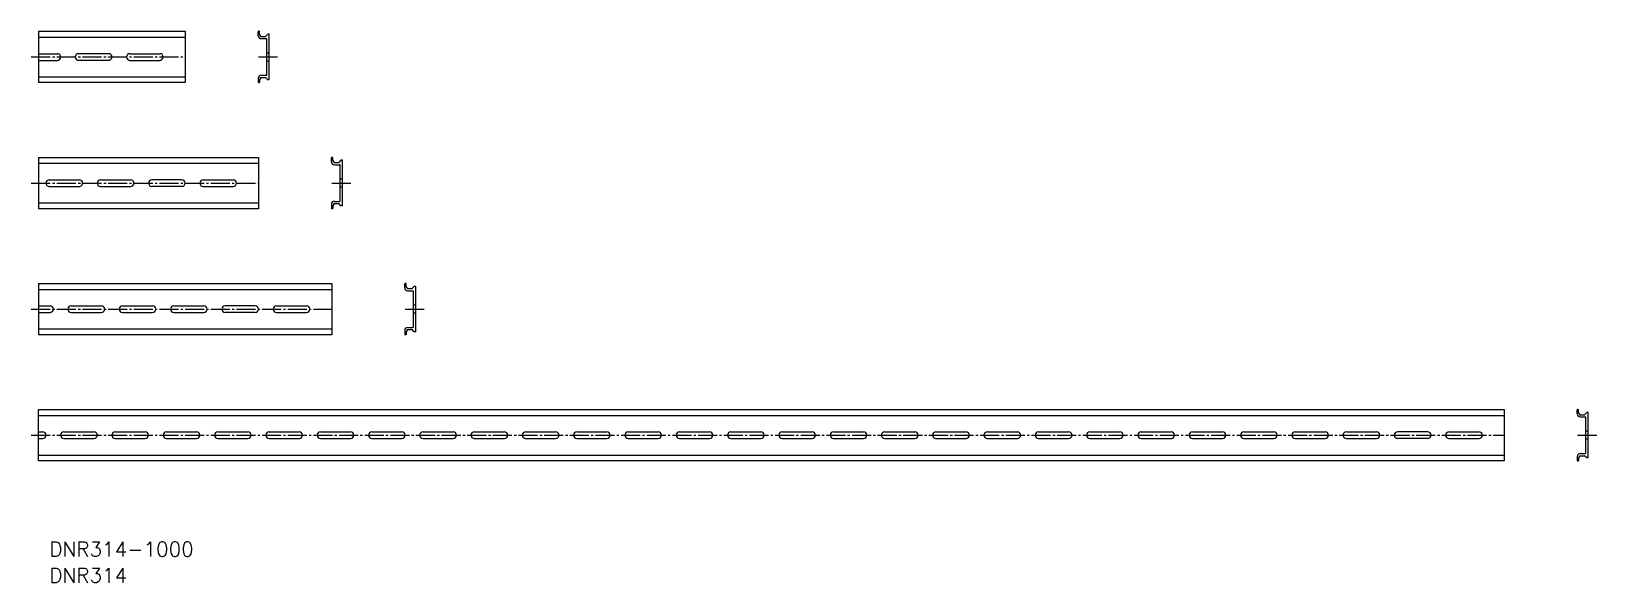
# Model space of a CAD drawing. Extents: x -846 to 222, y 72 to 448.
import ezdxf

# ---------------------------------------------------------------- set-up
doc = ezdxf.new("R2010")
doc.units = 0
doc.linetypes.add('CENTER', pattern=[17.5, 13, -1.5, 1.5, -1.5])
doc.layers.get('0').update_dxf_attribs({"linetype": 'CONTINUOUS'})
doc.layers.add('CENTER', color=1, linetype='CENTER')
doc.styles.get("Standard").update_dxf_attribs({"font": 'txt.shx', "bigfont": '@extfont2.shx'})

msp = doc.modelspace()

# ---------------------------------------------------------------- linework, layer by layer
at = {"color": 7, "linetype": 'CONTINUOUS'}
for p, q in [((-841.3, 448.4), (-741.3, 448.4)), ((-841.3, 448.4), (-841.3, 413.4)), ((-841.3, 444.4), (-741.3, 444.4)), ((-741.3, 448.4), (-741.3, 413.4)), ((-691.5, 445.4), (-691.5, 448.1)), ((-690.8, 448.4), (-691.2, 448.4)), ((-690.5, 446.4), (-690.5, 448.1)), ((-689.9, 445.4), (-690.5, 446.4)), ((-689.9, 445.4), (-689.9, 444.9)), ((-689.9, 444.9), (-686.5, 444.9)), ((-689.5, 443.4), (-686, 443.4)), ((-685, 446.4), (-686.5, 444.9)), ((-685.5, 418.9), (-685.5, 442.9)), ((-684, 446.4), (-685, 446.4)), ((-684, 415.4), (-684, 446.4)), ((-841.3, 433.1), (-828.5, 433.1)), ((-841.3, 428.6), (-828.5, 428.6)), ((-793.5, 433.1), (-814, 433.1)), ((-793.5, 428.6), (-814, 428.6)), ((-779, 433.1), (-758.5, 433.1)), ((-779, 428.6), (-758.5, 428.6)), ((-684, 433.6), (-685.4, 433.6)), ((-684, 428.1), (-685.4, 428.1)), ((-841.3, 417.4), (-741.3, 417.4)), ((-689.9, 416.9), (-686.5, 416.9)), ((-689.9, 416.4), (-689.9, 416.9)), ((-689.5, 418.4), (-686, 418.4)), ((-685, 415.4), (-686.5, 416.9)), ((-741.3, 413.4), (-841.3, 413.4)), ((-691.5, 416.4), (-691.5, 413.7)), ((-690.8, 413.4), (-691.2, 413.4)), ((-689.9, 416.4), (-690.5, 415.4)), ((-690.5, 415.4), (-690.5, 413.7)), ((-684, 415.4), (-685, 415.4)), ((-841.3, 362.4), (-691.3, 362.4)), ((-841.3, 362.4), (-841.3, 327.4)), ((-841.3, 358.4), (-691.3, 358.4)), ((-691.3, 362.4), (-691.3, 327.4)), ((-641.5, 359.4), (-641.5, 362.1)), ((-640.8, 362.4), (-641.2, 362.4)), ((-640.5, 360.4), (-640.5, 362.1)), ((-639.9, 359.4), (-640.5, 360.4)), ((-639.9, 359.4), (-639.9, 358.9)), ((-639.9, 358.9), (-636.5, 358.9)), ((-639.5, 357.4), (-636, 357.4)), ((-635, 360.4), (-636.5, 358.9)), ((-635.5, 332.9), (-635.5, 356.9)), ((-634, 360.4), (-635, 360.4)), ((-634, 329.4), (-634, 360.4)), ((-834, 347.1), (-813.5, 347.1)), ((-834, 342.6), (-813.5, 342.6)), ((-799, 347.1), (-778.5, 347.1)), ((-799, 342.6), (-778.5, 342.6)), ((-743.5, 347.1), (-764, 347.1)), ((-743.5, 342.6), (-764, 342.6)), ((-729, 347.1), (-708.5, 347.1)), ((-729, 342.6), (-708.5, 342.6)), ((-634, 347.6), (-635.4, 347.6)), ((-634, 342.1), (-635.4, 342.1)), ((-841.3, 331.4), (-691.3, 331.4)), ((-639.5, 332.4), (-636, 332.4)), ((-691.3, 327.4), (-841.3, 327.4)), ((-641.5, 330.4), (-641.5, 327.7)), ((-640.8, 327.4), (-641.2, 327.4)), ((-639.9, 330.4), (-640.5, 329.4)), ((-640.5, 329.4), (-640.5, 327.7)), ((-639.9, 330.9), (-636.5, 330.9)), ((-639.9, 330.4), (-639.9, 330.9)), ((-635, 329.4), (-636.5, 330.9)), ((-634, 329.4), (-635, 329.4)), ((-841.3, 276.4), (-641.3, 276.4)), ((-841.3, 276.4), (-841.3, 241.4)), ((-841.3, 272.4), (-641.3, 272.4)), ((-641.3, 276.4), (-641.3, 241.4)), ((-591.5, 273.4), (-591.5, 276.1)), ((-590.8, 276.4), (-591.2, 276.4)), ((-590.5, 274.4), (-590.5, 276.1)), ((-589.9, 273.4), (-590.5, 274.4)), ((-589.9, 273.4), (-589.9, 272.9)), ((-589.9, 272.9), (-586.5, 272.9)), ((-589.5, 271.4), (-586, 271.4)), ((-585, 274.4), (-586.5, 272.9)), ((-585.5, 246.9), (-585.5, 270.9)), ((-584, 274.4), (-585, 274.4)), ((-584, 243.4), (-584, 274.4)), ((-841.3, 261.1), (-833.5, 261.1)), ((-841.3, 256.6), (-833.5, 256.6)), ((-819, 261.1), (-798.5, 261.1)), ((-819, 256.6), (-798.5, 256.6)), ((-784, 261.1), (-763.5, 261.1)), ((-784, 256.6), (-763.5, 256.6)), ((-749, 261.1), (-728.5, 261.1)), ((-749, 256.6), (-728.5, 256.6)), ((-693.5, 261.1), (-714, 261.1)), ((-693.5, 256.6), (-714, 256.6)), ((-679, 261.1), (-658.5, 261.1)), ((-679, 256.6), (-658.5, 256.6)), ((-584, 261.6), (-585.4, 261.6)), ((-589.5, 246.4), (-586, 246.4)), ((-584, 256.1), (-585.4, 256.1)), ((-841.3, 245.4), (-641.3, 245.4)), ((-641.3, 241.4), (-841.3, 241.4)), ((-591.5, 244.4), (-591.5, 241.7)), ((-590.8, 241.4), (-591.2, 241.4)), ((-589.9, 244.4), (-590.5, 243.4)), ((-590.5, 243.4), (-590.5, 241.7)), ((-589.9, 244.9), (-586.5, 244.9)), ((-589.9, 244.4), (-589.9, 244.9)), ((-585, 243.4), (-586.5, 244.9)), ((-584, 243.4), (-585, 243.4)), ((-841.3, 155.4), (-841.3, 190.4)), ((-841.3, 190.4), (158.7, 190.4)), ((-841.3, 186.4), (158.7, 186.4)), ((158.7, 190.4), (158.7, 155.4)), ((208.5, 187.4), (208.5, 190.1)), ((209.2, 190.4), (208.8, 190.4)), ((209.5, 188.4), (209.5, 190.1)), ((210.1, 187.4), (209.5, 188.4)), ((210.1, 187.4), (210.1, 186.9)), ((210.1, 186.9), (213.5, 186.9)), ((210.5, 185.4), (214, 185.4)), ((215, 188.4), (213.5, 186.9)), ((214.5, 160.9), (214.5, 184.9)), ((216, 188.4), (215, 188.4)), ((216, 157.4), (216, 188.4)), ((-841.3, 175.1), (-838.5, 175.1)), ((-824, 175.1), (-803.5, 175.1)), ((-789, 175.1), (-768.5, 175.1)), ((-754, 175.1), (-733.5, 175.1)), ((-719, 175.1), (-698.5, 175.1)), ((-684, 175.1), (-663.5, 175.1)), ((-649, 175.1), (-628.5, 175.1)), ((-614, 175.1), (-593.5, 175.1)), ((-579, 175.1), (-558.5, 175.1)), ((-544, 175.1), (-523.5, 175.1)), ((-509, 175.1), (-488.5, 175.1)), ((-474, 175.1), (-453.5, 175.1)), ((-439, 175.1), (-418.5, 175.1)), ((-404, 175.1), (-383.5, 175.1)), ((-369, 175.1), (-348.5, 175.1)), ((-334, 175.1), (-313.5, 175.1)), ((-299, 175.1), (-278.5, 175.1)), ((-264, 175.1), (-243.5, 175.1)), ((-229, 175.1), (-208.5, 175.1)), ((-194, 175.1), (-173.5, 175.1)), ((-159, 175.1), (-138.5, 175.1)), ((-124, 175.1), (-103.5, 175.1)), ((-89, 175.1), (-68.5, 175.1)), ((-54, 175.1), (-33.5, 175.1)), ((-19, 175.1), (1.5, 175.1)), ((16, 175.1), (36.5, 175.1)), ((51, 175.1), (71.5, 175.1)), ((106.5, 175.1), (86, 175.1)), ((121, 175.1), (141.5, 175.1)), ((216, 175.6), (214.6, 175.6)), ((-841.3, 170.6), (-838.5, 170.6)), ((-824, 170.6), (-803.5, 170.6)), ((-789, 170.6), (-768.5, 170.6)), ((-754, 170.6), (-733.5, 170.6)), ((-719, 170.6), (-698.5, 170.6)), ((-684, 170.6), (-663.5, 170.6)), ((-649, 170.6), (-628.5, 170.6)), ((-614, 170.6), (-593.5, 170.6)), ((-579, 170.6), (-558.5, 170.6)), ((-544, 170.6), (-523.5, 170.6)), ((-509, 170.6), (-488.5, 170.6)), ((-474, 170.6), (-453.5, 170.6)), ((-439, 170.6), (-418.5, 170.6)), ((-404, 170.6), (-383.5, 170.6)), ((-369, 170.6), (-348.5, 170.6)), ((-334, 170.6), (-313.5, 170.6)), ((-299, 170.6), (-278.5, 170.6)), ((-264, 170.6), (-243.5, 170.6)), ((-229, 170.6), (-208.5, 170.6)), ((-194, 170.6), (-173.5, 170.6)), ((-159, 170.6), (-138.5, 170.6)), ((-124, 170.6), (-103.5, 170.6)), ((-89, 170.6), (-68.5, 170.6)), ((-54, 170.6), (-33.5, 170.6)), ((-19, 170.6), (1.5, 170.6)), ((16, 170.6), (36.5, 170.6)), ((51, 170.6), (71.5, 170.6)), ((106.5, 170.6), (86, 170.6)), ((121, 170.6), (141.5, 170.6)), ((210.5, 160.4), (214, 160.4)), ((216, 170.1), (214.6, 170.1)), ((-841.3, 159.4), (158.7, 159.4)), ((158.7, 155.4), (-841.3, 155.4)), ((208.5, 158.4), (208.5, 155.7)), ((209.2, 155.4), (208.8, 155.4)), ((210.1, 158.4), (209.5, 157.4)), ((209.5, 157.4), (209.5, 155.7)), ((210.1, 158.9), (213.5, 158.9)), ((210.1, 158.4), (210.1, 158.9)), ((215, 157.4), (213.5, 158.9)), ((216, 157.4), (215, 157.4))]:
    msp.add_line(p, q, dxfattribs=at)
for centre, radius, start, end in [((-691.2, 448.1), 0.3, 90, 180), ((-689.5, 445.4), 2, 180, 270), ((-690.8, 448.1), 0.3, 360, 90), ((-686, 442.9), 0.5, 360, 90), ((-828.5, 430.9), 2.25, 270, 90), ((-814, 430.9), 2.25, 90, 270), ((-793.5, 430.9), 2.25, 270, 90), ((-779, 430.9), 2.25, 90, 270), ((-758.5, 430.9), 2.25, 270, 90), ((-689.5, 416.4), 2, 90, 180), ((-686, 418.9), 0.5, 270, 360), ((-691.2, 413.7), 0.3, 180, 270), ((-690.8, 413.7), 0.3, 270, 360), ((-641.2, 362.1), 0.3, 90, 180), ((-639.5, 359.4), 2, 180, 270), ((-640.8, 362.1), 0.3, 360, 90), ((-636, 356.9), 0.5, 360, 90), ((-834, 344.9), 2.25, 90, 270), ((-813.5, 344.9), 2.25, 270, 90), ((-799, 344.9), 2.25, 90, 270), ((-778.5, 344.9), 2.25, 270, 90), ((-764, 344.9), 2.25, 90, 270), ((-743.5, 344.9), 2.25, 270, 90), ((-729, 344.9), 2.25, 90, 270), ((-708.5, 344.9), 2.25, 270, 90), ((-639.5, 330.4), 2, 90, 180), ((-636, 332.9), 0.5, 270, 360), ((-641.2, 327.7), 0.3, 180, 270), ((-640.8, 327.7), 0.3, 270, 360), ((-591.2, 276.1), 0.3, 90, 180), ((-589.5, 273.4), 2, 180, 270), ((-590.8, 276.1), 0.3, 360, 90), ((-586, 270.9), 0.5, 360, 90), ((-833.5, 258.9), 2.25, 270, 90), ((-819, 258.9), 2.25, 90, 270), ((-798.5, 258.9), 2.25, 270, 90), ((-784, 258.9), 2.25, 90, 270), ((-763.5, 258.9), 2.25, 270, 90), ((-749, 258.9), 2.25, 90, 270), ((-728.5, 258.9), 2.25, 270, 90), ((-714, 258.9), 2.25, 90, 270), ((-693.5, 258.9), 2.25, 270, 90), ((-679, 258.9), 2.25, 90, 270), ((-658.5, 258.9), 2.25, 270, 90), ((-589.5, 244.4), 2, 90, 180), ((-586, 246.9), 0.5, 270, 360), ((-591.2, 241.7), 0.3, 180, 270), ((-590.8, 241.7), 0.3, 270, 360), ((208.8, 190.1), 0.3, 90, 180), ((210.5, 187.4), 2, 180, 270), ((209.2, 190.1), 0.3, 360, 90), ((214, 184.9), 0.5, 360, 90), ((-838.5, 172.9), 2.25, 270, 90), ((-824, 172.9), 2.25, 90, 270), ((-803.5, 172.9), 2.25, 270, 90), ((-789, 172.9), 2.25, 90, 270), ((-768.5, 172.9), 2.25, 270, 90), ((-754, 172.9), 2.25, 90, 270), ((-733.5, 172.9), 2.25, 270, 90), ((-719, 172.9), 2.25, 90, 270), ((-698.5, 172.9), 2.25, 270, 90), ((-684, 172.9), 2.25, 90, 270), ((-663.5, 172.9), 2.25, 270, 90), ((-649, 172.9), 2.25, 90, 270), ((-628.5, 172.9), 2.25, 270, 90), ((-614, 172.9), 2.25, 90, 270), ((-593.5, 172.9), 2.25, 270, 90), ((-579, 172.9), 2.25, 90, 270), ((-558.5, 172.9), 2.25, 270, 90), ((-544, 172.9), 2.25, 90, 270), ((-523.5, 172.9), 2.25, 270, 90), ((-509, 172.9), 2.25, 90, 270), ((-488.5, 172.9), 2.25, 270, 90), ((-474, 172.9), 2.25, 90, 270), ((-453.5, 172.9), 2.25, 270, 90), ((-439, 172.9), 2.25, 90, 270), ((-418.5, 172.9), 2.25, 270, 90), ((-404, 172.9), 2.25, 90, 270), ((-383.5, 172.9), 2.25, 270, 90), ((-369, 172.9), 2.25, 90, 270), ((-348.5, 172.9), 2.25, 270, 90), ((-334, 172.9), 2.25, 90, 270), ((-313.5, 172.9), 2.25, 270, 90), ((-299, 172.9), 2.25, 90, 270), ((-278.5, 172.9), 2.25, 270, 90), ((-264, 172.9), 2.25, 90, 270), ((-243.5, 172.9), 2.25, 270, 90), ((-229, 172.9), 2.25, 90, 270), ((-208.5, 172.9), 2.25, 270, 90), ((-194, 172.9), 2.25, 90, 270), ((-173.5, 172.9), 2.25, 270, 90), ((-159, 172.9), 2.25, 90, 270), ((-138.5, 172.9), 2.25, 270, 90), ((-124, 172.9), 2.25, 90, 270), ((-103.5, 172.9), 2.25, 270, 90), ((-89, 172.9), 2.25, 90, 270), ((-68.5, 172.9), 2.25, 270, 90), ((-54, 172.9), 2.25, 90, 270), ((-33.5, 172.9), 2.25, 270, 90), ((-19, 172.9), 2.25, 90, 270), ((1.5, 172.9), 2.25, 270, 90), ((16, 172.9), 2.25, 90, 270), ((36.5, 172.9), 2.25, 270, 90), ((51, 172.9), 2.25, 90, 270), ((71.5, 172.9), 2.25, 270, 90), ((86, 172.9), 2.25, 90, 270), ((106.5, 172.9), 2.25, 270, 90), ((121, 172.9), 2.25, 90, 270), ((141.5, 172.9), 2.25, 270, 90), ((210.5, 158.4), 2, 90, 180), ((214, 160.9), 0.5, 270, 360), ((208.8, 155.7), 0.3, 180, 270), ((209.2, 155.7), 0.3, 270, 360)]:
    msp.add_arc(centre, radius, start, end, dxfattribs=at)
at = {"layer": 'CENTER', "color": 1, "linetype": 'CENTER'}
for p, q in [((-846.3, 430.9), (-741.3, 430.9)), ((-691.2, 430.9), (-678.2, 430.9)), ((-846.3, 344.9), (-691.3, 344.9)), ((-641.2, 344.9), (-628.2, 344.9)), ((-846.3, 258.9), (-641.3, 258.9)), ((-591.2, 258.9), (-578.2, 258.9)), ((-846.3, 172.9), (158.7, 172.9)), ((208.8, 172.9), (221.8, 172.9))]:
    msp.add_line(p, q, dxfattribs=at)

# ---------------------------------------------------------------- texts
for s, p in [('DNR314-1000', (-834, 90.1)), ('DNR314', (-834, 72.3))]:
    msp.add_text(s, height=10).set_placement(p)

doc.saveas('drawing.dxf')
